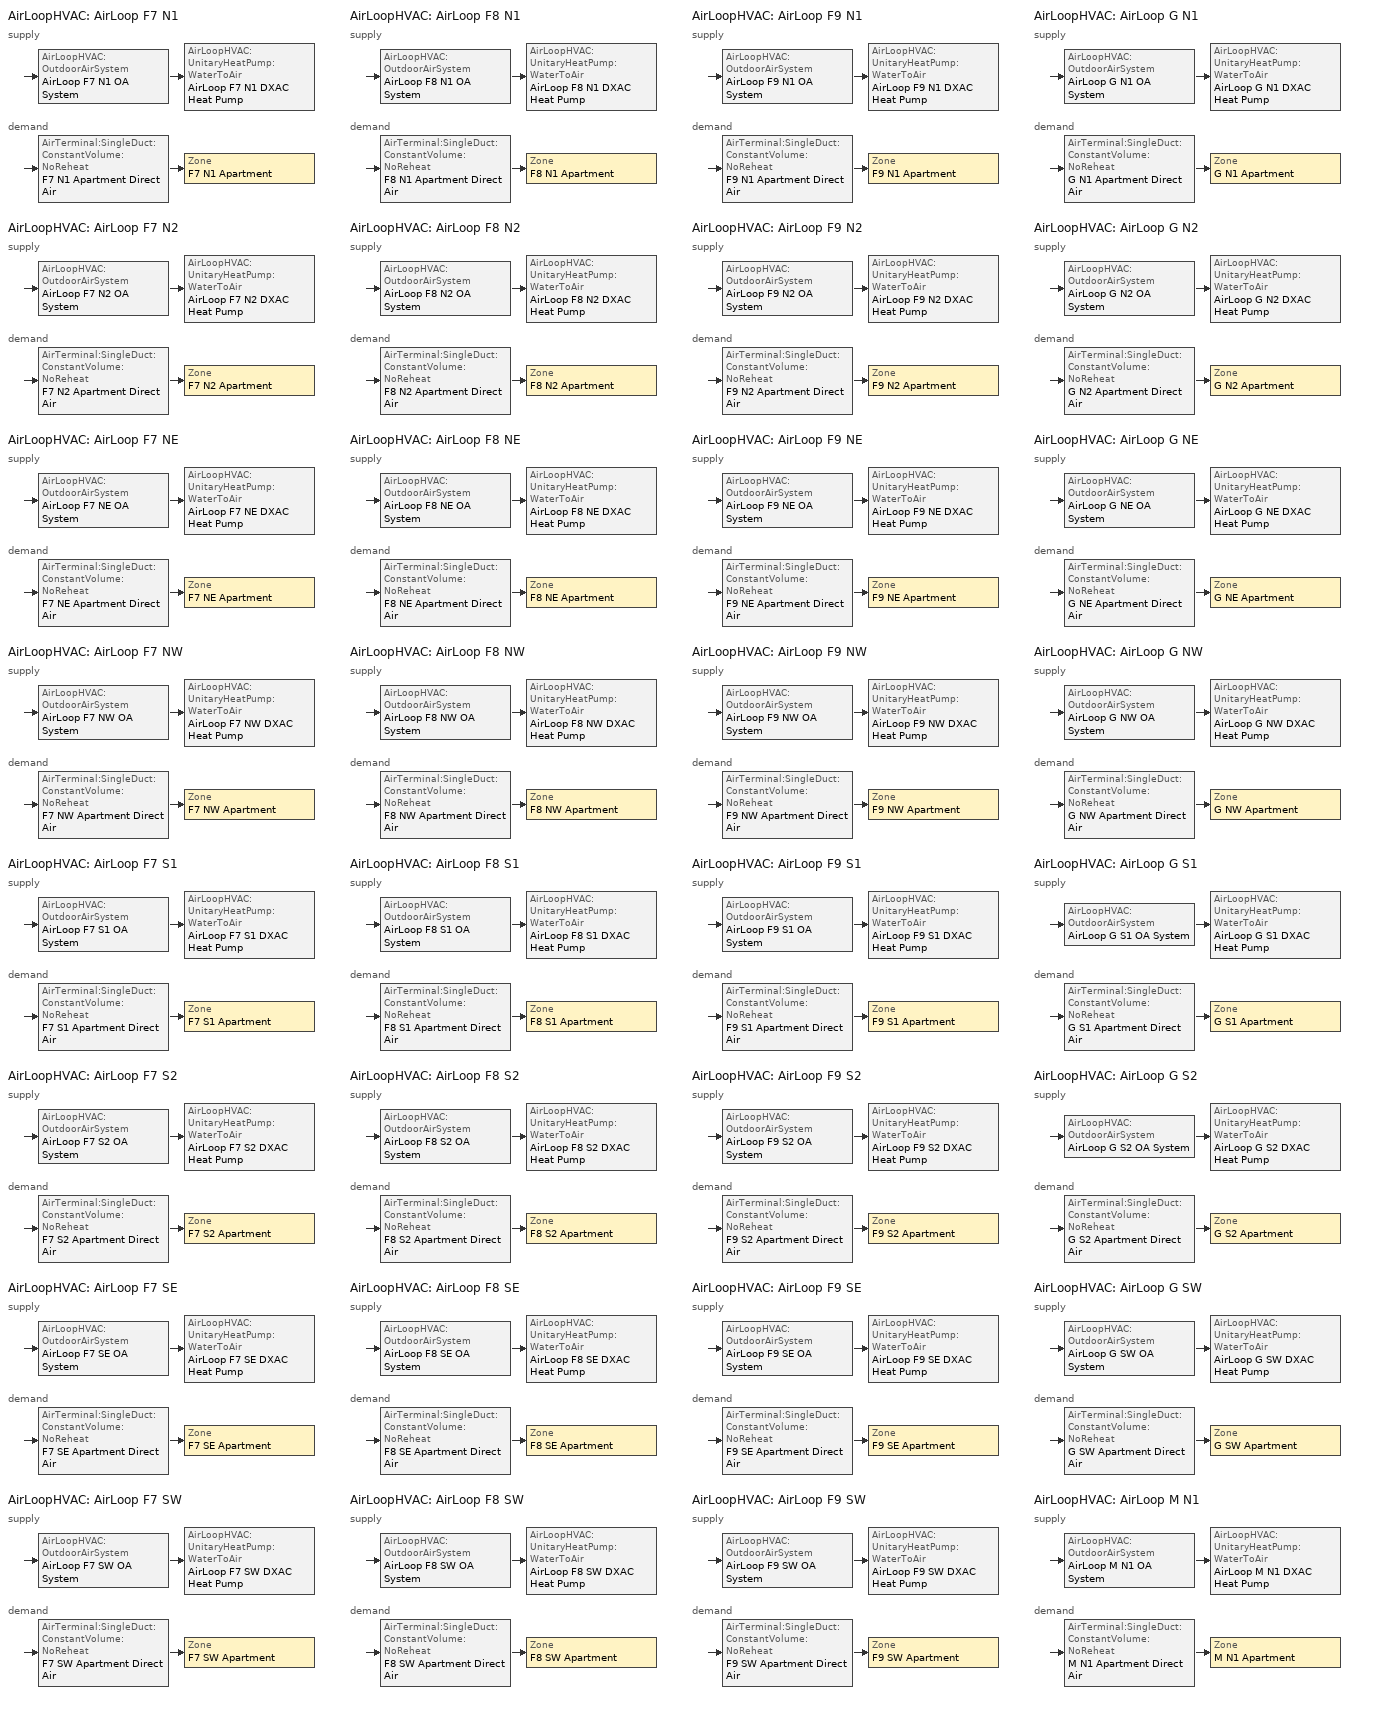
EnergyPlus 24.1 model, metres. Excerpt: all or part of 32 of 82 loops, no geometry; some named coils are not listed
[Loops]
AirLoopHVAC 'AirLoop F7 N1'
 supply: AirLoopHVAC:OutdoorAirSystem 'AirLoop F7 N1 OA System' > AirLoopHVAC:UnitaryHeatPump:WaterToAir 'AirLoop F7 N1 DXAC Heat Pump'
 demand: AirTerminal:SingleDuct:ConstantVolume:NoReheat 'F7 N1 Apartment Direct Air' > Zone 'F7 N1 Apartment'
AirLoopHVAC 'AirLoop F7 N2'
 supply: AirLoopHVAC:OutdoorAirSystem 'AirLoop F7 N2 OA System' > AirLoopHVAC:UnitaryHeatPump:WaterToAir 'AirLoop F7 N2 DXAC Heat Pump'
 demand: AirTerminal:SingleDuct:ConstantVolume:NoReheat 'F7 N2 Apartment Direct Air' > Zone 'F7 N2 Apartment'
AirLoopHVAC 'AirLoop F7 NE'
 supply: AirLoopHVAC:OutdoorAirSystem 'AirLoop F7 NE OA System' > AirLoopHVAC:UnitaryHeatPump:WaterToAir 'AirLoop F7 NE DXAC Heat Pump'
 demand: AirTerminal:SingleDuct:ConstantVolume:NoReheat 'F7 NE Apartment Direct Air' > Zone 'F7 NE Apartment'
AirLoopHVAC 'AirLoop F7 NW'
 supply: AirLoopHVAC:OutdoorAirSystem 'AirLoop F7 NW OA System' > AirLoopHVAC:UnitaryHeatPump:WaterToAir 'AirLoop F7 NW DXAC Heat Pump'
 demand: AirTerminal:SingleDuct:ConstantVolume:NoReheat 'F7 NW Apartment Direct Air' > Zone 'F7 NW Apartment'
AirLoopHVAC 'AirLoop F7 S1'
 supply: AirLoopHVAC:OutdoorAirSystem 'AirLoop F7 S1 OA System' > AirLoopHVAC:UnitaryHeatPump:WaterToAir 'AirLoop F7 S1 DXAC Heat Pump'
 demand: AirTerminal:SingleDuct:ConstantVolume:NoReheat 'F7 S1 Apartment Direct Air' > Zone 'F7 S1 Apartment'
AirLoopHVAC 'AirLoop F7 S2'
 supply: AirLoopHVAC:OutdoorAirSystem 'AirLoop F7 S2 OA System' > AirLoopHVAC:UnitaryHeatPump:WaterToAir 'AirLoop F7 S2 DXAC Heat Pump'
 demand: AirTerminal:SingleDuct:ConstantVolume:NoReheat 'F7 S2 Apartment Direct Air' > Zone 'F7 S2 Apartment'
AirLoopHVAC 'AirLoop F7 SE'
 supply: AirLoopHVAC:OutdoorAirSystem 'AirLoop F7 SE OA System' > AirLoopHVAC:UnitaryHeatPump:WaterToAir 'AirLoop F7 SE DXAC Heat Pump'
 demand: AirTerminal:SingleDuct:ConstantVolume:NoReheat 'F7 SE Apartment Direct Air' > Zone 'F7 SE Apartment'
AirLoopHVAC 'AirLoop F7 SW'
 supply: AirLoopHVAC:OutdoorAirSystem 'AirLoop F7 SW OA System' > AirLoopHVAC:UnitaryHeatPump:WaterToAir 'AirLoop F7 SW DXAC Heat Pump'
 demand: AirTerminal:SingleDuct:ConstantVolume:NoReheat 'F7 SW Apartment Direct Air' > Zone 'F7 SW Apartment'
AirLoopHVAC 'AirLoop F8 N1'
 supply: AirLoopHVAC:OutdoorAirSystem 'AirLoop F8 N1 OA System' > AirLoopHVAC:UnitaryHeatPump:WaterToAir 'AirLoop F8 N1 DXAC Heat Pump'
 demand: AirTerminal:SingleDuct:ConstantVolume:NoReheat 'F8 N1 Apartment Direct Air' > Zone 'F8 N1 Apartment'
AirLoopHVAC 'AirLoop F8 N2'
 supply: AirLoopHVAC:OutdoorAirSystem 'AirLoop F8 N2 OA System' > AirLoopHVAC:UnitaryHeatPump:WaterToAir 'AirLoop F8 N2 DXAC Heat Pump'
 demand: AirTerminal:SingleDuct:ConstantVolume:NoReheat 'F8 N2 Apartment Direct Air' > Zone 'F8 N2 Apartment'
AirLoopHVAC 'AirLoop F8 NE'
 supply: AirLoopHVAC:OutdoorAirSystem 'AirLoop F8 NE OA System' > AirLoopHVAC:UnitaryHeatPump:WaterToAir 'AirLoop F8 NE DXAC Heat Pump'
 demand: AirTerminal:SingleDuct:ConstantVolume:NoReheat 'F8 NE Apartment Direct Air' > Zone 'F8 NE Apartment'
AirLoopHVAC 'AirLoop F8 NW'
 supply: AirLoopHVAC:OutdoorAirSystem 'AirLoop F8 NW OA System' > AirLoopHVAC:UnitaryHeatPump:WaterToAir 'AirLoop F8 NW DXAC Heat Pump'
 demand: AirTerminal:SingleDuct:ConstantVolume:NoReheat 'F8 NW Apartment Direct Air' > Zone 'F8 NW Apartment'
AirLoopHVAC 'AirLoop F8 S1'
 supply: AirLoopHVAC:OutdoorAirSystem 'AirLoop F8 S1 OA System' > AirLoopHVAC:UnitaryHeatPump:WaterToAir 'AirLoop F8 S1 DXAC Heat Pump'
 demand: AirTerminal:SingleDuct:ConstantVolume:NoReheat 'F8 S1 Apartment Direct Air' > Zone 'F8 S1 Apartment'
AirLoopHVAC 'AirLoop F8 S2'
 supply: AirLoopHVAC:OutdoorAirSystem 'AirLoop F8 S2 OA System' > AirLoopHVAC:UnitaryHeatPump:WaterToAir 'AirLoop F8 S2 DXAC Heat Pump'
 demand: AirTerminal:SingleDuct:ConstantVolume:NoReheat 'F8 S2 Apartment Direct Air' > Zone 'F8 S2 Apartment'
AirLoopHVAC 'AirLoop F8 SE'
 supply: AirLoopHVAC:OutdoorAirSystem 'AirLoop F8 SE OA System' > AirLoopHVAC:UnitaryHeatPump:WaterToAir 'AirLoop F8 SE DXAC Heat Pump'
 demand: AirTerminal:SingleDuct:ConstantVolume:NoReheat 'F8 SE Apartment Direct Air' > Zone 'F8 SE Apartment'
AirLoopHVAC 'AirLoop F8 SW'
 supply: AirLoopHVAC:OutdoorAirSystem 'AirLoop F8 SW OA System' > AirLoopHVAC:UnitaryHeatPump:WaterToAir 'AirLoop F8 SW DXAC Heat Pump'
 demand: AirTerminal:SingleDuct:ConstantVolume:NoReheat 'F8 SW Apartment Direct Air' > Zone 'F8 SW Apartment'
AirLoopHVAC 'AirLoop F9 N1'
 supply: AirLoopHVAC:OutdoorAirSystem 'AirLoop F9 N1 OA System' > AirLoopHVAC:UnitaryHeatPump:WaterToAir 'AirLoop F9 N1 DXAC Heat Pump'
 demand: AirTerminal:SingleDuct:ConstantVolume:NoReheat 'F9 N1 Apartment Direct Air' > Zone 'F9 N1 Apartment'
AirLoopHVAC 'AirLoop F9 N2'
 supply: AirLoopHVAC:OutdoorAirSystem 'AirLoop F9 N2 OA System' > AirLoopHVAC:UnitaryHeatPump:WaterToAir 'AirLoop F9 N2 DXAC Heat Pump'
 demand: AirTerminal:SingleDuct:ConstantVolume:NoReheat 'F9 N2 Apartment Direct Air' > Zone 'F9 N2 Apartment'
AirLoopHVAC 'AirLoop F9 NE'
 supply: AirLoopHVAC:OutdoorAirSystem 'AirLoop F9 NE OA System' > AirLoopHVAC:UnitaryHeatPump:WaterToAir 'AirLoop F9 NE DXAC Heat Pump'
 demand: AirTerminal:SingleDuct:ConstantVolume:NoReheat 'F9 NE Apartment Direct Air' > Zone 'F9 NE Apartment'
AirLoopHVAC 'AirLoop F9 NW'
 supply: AirLoopHVAC:OutdoorAirSystem 'AirLoop F9 NW OA System' > AirLoopHVAC:UnitaryHeatPump:WaterToAir 'AirLoop F9 NW DXAC Heat Pump'
 demand: AirTerminal:SingleDuct:ConstantVolume:NoReheat 'F9 NW Apartment Direct Air' > Zone 'F9 NW Apartment'
AirLoopHVAC 'AirLoop F9 S1'
 supply: AirLoopHVAC:OutdoorAirSystem 'AirLoop F9 S1 OA System' > AirLoopHVAC:UnitaryHeatPump:WaterToAir 'AirLoop F9 S1 DXAC Heat Pump'
 demand: AirTerminal:SingleDuct:ConstantVolume:NoReheat 'F9 S1 Apartment Direct Air' > Zone 'F9 S1 Apartment'
AirLoopHVAC 'AirLoop F9 S2'
 supply: AirLoopHVAC:OutdoorAirSystem 'AirLoop F9 S2 OA System' > AirLoopHVAC:UnitaryHeatPump:WaterToAir 'AirLoop F9 S2 DXAC Heat Pump'
 demand: AirTerminal:SingleDuct:ConstantVolume:NoReheat 'F9 S2 Apartment Direct Air' > Zone 'F9 S2 Apartment'
AirLoopHVAC 'AirLoop F9 SE'
 supply: AirLoopHVAC:OutdoorAirSystem 'AirLoop F9 SE OA System' > AirLoopHVAC:UnitaryHeatPump:WaterToAir 'AirLoop F9 SE DXAC Heat Pump'
 demand: AirTerminal:SingleDuct:ConstantVolume:NoReheat 'F9 SE Apartment Direct Air' > Zone 'F9 SE Apartment'
AirLoopHVAC 'AirLoop F9 SW'
 supply: AirLoopHVAC:OutdoorAirSystem 'AirLoop F9 SW OA System' > AirLoopHVAC:UnitaryHeatPump:WaterToAir 'AirLoop F9 SW DXAC Heat Pump'
 demand: AirTerminal:SingleDuct:ConstantVolume:NoReheat 'F9 SW Apartment Direct Air' > Zone 'F9 SW Apartment'
AirLoopHVAC 'AirLoop G N1'
 supply: AirLoopHVAC:OutdoorAirSystem 'AirLoop G N1 OA System' > AirLoopHVAC:UnitaryHeatPump:WaterToAir 'AirLoop G N1 DXAC Heat Pump'
 demand: AirTerminal:SingleDuct:ConstantVolume:NoReheat 'G N1 Apartment Direct Air' > Zone 'G N1 Apartment'
AirLoopHVAC 'AirLoop G N2'
 supply: AirLoopHVAC:OutdoorAirSystem 'AirLoop G N2 OA System' > AirLoopHVAC:UnitaryHeatPump:WaterToAir 'AirLoop G N2 DXAC Heat Pump'
 demand: AirTerminal:SingleDuct:ConstantVolume:NoReheat 'G N2 Apartment Direct Air' > Zone 'G N2 Apartment'
AirLoopHVAC 'AirLoop G NE'
 supply: AirLoopHVAC:OutdoorAirSystem 'AirLoop G NE OA System' > AirLoopHVAC:UnitaryHeatPump:WaterToAir 'AirLoop G NE DXAC Heat Pump'
 demand: AirTerminal:SingleDuct:ConstantVolume:NoReheat 'G NE Apartment Direct Air' > Zone 'G NE Apartment'
AirLoopHVAC 'AirLoop G NW'
 supply: AirLoopHVAC:OutdoorAirSystem 'AirLoop G NW OA System' > AirLoopHVAC:UnitaryHeatPump:WaterToAir 'AirLoop G NW DXAC Heat Pump'
 demand: AirTerminal:SingleDuct:ConstantVolume:NoReheat 'G NW Apartment Direct Air' > Zone 'G NW Apartment'
AirLoopHVAC 'AirLoop G S1'
 supply: AirLoopHVAC:OutdoorAirSystem 'AirLoop G S1 OA System' > AirLoopHVAC:UnitaryHeatPump:WaterToAir 'AirLoop G S1 DXAC Heat Pump'
 demand: AirTerminal:SingleDuct:ConstantVolume:NoReheat 'G S1 Apartment Direct Air' > Zone 'G S1 Apartment'
AirLoopHVAC 'AirLoop G S2'
 supply: AirLoopHVAC:OutdoorAirSystem 'AirLoop G S2 OA System' > AirLoopHVAC:UnitaryHeatPump:WaterToAir 'AirLoop G S2 DXAC Heat Pump'
 demand: AirTerminal:SingleDuct:ConstantVolume:NoReheat 'G S2 Apartment Direct Air' > Zone 'G S2 Apartment'
AirLoopHVAC 'AirLoop G SW'
 supply: AirLoopHVAC:OutdoorAirSystem 'AirLoop G SW OA System' > AirLoopHVAC:UnitaryHeatPump:WaterToAir 'AirLoop G SW DXAC Heat Pump'
 demand: AirTerminal:SingleDuct:ConstantVolume:NoReheat 'G SW Apartment Direct Air' > Zone 'G SW Apartment'
AirLoopHVAC 'AirLoop M N1'
 supply: AirLoopHVAC:OutdoorAirSystem 'AirLoop M N1 OA System' > AirLoopHVAC:UnitaryHeatPump:WaterToAir 'AirLoop M N1 DXAC Heat Pump'
 demand: AirTerminal:SingleDuct:ConstantVolume:NoReheat 'M N1 Apartment Direct Air' > Zone 'M N1 Apartment'
[AirLoopHVAC] Design supply air flow rate=Autosize
AirLoop F7 N1; AirLoop F7 N2; AirLoop F7 NE; AirLoop F7 NW; AirLoop F7 S1; AirLoop F7 S2; AirLoop F7 SE; AirLoop F7 SW; AirLoop F8 N1; AirLoop F8 N2; AirLoop F8 NE; AirLoop F8 NW; AirLoop F8 S1; AirLoop F8 S2; AirLoop F8 SE; AirLoop F8 SW; AirLoop F9 N1; AirLoop F9 N2; AirLoop F9 NE; AirLoop F9 NW; AirLoop F9 S1; AirLoop F9 S2; AirLoop F9 SE; AirLoop F9 SW; AirLoop G N1; AirLoop G N2; AirLoop G NE; AirLoop G NW; AirLoop G S1; AirLoop G S2; AirLoop G SW; AirLoop M N1
[AirLoopHVAC:UnitaryHeatPump:WaterToAir] Availability schedule=All On; Fan placement=BlowThrough; Heating convergence=0.001; Maximum supply air temperature from supplemental heater=50; Supply air fan operating mode schedule=All Off; Supply air flow rate=Autosize
Name | Controlling zone or thermostat location | Cooling coil | Cooling convergence | Heating coil | Supplemental heating coil | Supply air fan
AirLoop F7 N1 DXAC Heat Pump | F7 N1 Apartment | Heat Pump Cooling Mode AirLoop F7 N1 | 0.001 | Heat Pump Heating Mode AirLoop F7 N1 | Heat Pump DX Supp Heating Coil AirLoop F7 N1 | AirLoop F7 N1 Supply Fan
AirLoop F7 N2 DXAC Heat Pump | F7 N2 Apartment | Heat Pump Cooling Mode AirLoop F7 N2 | 0.001 | Heat Pump Heating Mode AirLoop F7 N2 | Heat Pump DX Supp Heating Coil AirLoop F7 N2 | AirLoop F7 N2 Supply Fan
AirLoop F7 NE DXAC Heat Pump | F7 NE Apartment | Heat Pump Cooling Mode AirLoop F7 NE | 0.001 | Heat Pump Heating Mode AirLoop F7 NE | Heat Pump DX Supp Heating Coil AirLoop F7 NE | AirLoop F7 NE Supply Fan
AirLoop F7 NW DXAC Heat Pump | F7 NW Apartment | Heat Pump Cooling Mode AirLoop F7 NW | 0.001 | Heat Pump Heating Mode AirLoop F7 NW | Heat Pump DX Supp Heating Coil AirLoop F7 NW | AirLoop F7 NW Supply Fan
AirLoop F7 S1 DXAC Heat Pump | F7 S1 Apartment | Heat Pump Cooling Mode AirLoop F7 S1 | 0.001 | Heat Pump Heating Mode AirLoop F7 S1 | Heat Pump DX Supp Heating Coil AirLoop F7 S1 | AirLoop F7 S1 Supply Fan
AirLoop F7 S2 DXAC Heat Pump | F7 S2 Apartment | Heat Pump Cooling Mode AirLoop F7 S2 | 0.001 | Heat Pump Heating Mode AirLoop F7 S2 | Heat Pump DX Supp Heating Coil AirLoop F7 S2 | AirLoop F7 S2 Supply Fan
AirLoop F7 SE DXAC Heat Pump | F7 SE Apartment | Heat Pump Cooling Mode AirLoop F7 SE | 0.001 | Heat Pump Heating Mode AirLoop F7 SE | Heat Pump DX Supp Heating Coil AirLoop F7 SE | AirLoop F7 SE Supply Fan
AirLoop F7 SW DXAC Heat Pump | F7 SW Apartment | Heat Pump Cooling Mode AirLoop F7 SW | 0.001 | Heat Pump Heating Mode AirLoop F7 SW | Heat Pump DX Supp Heating Coil AirLoop F7 SW | AirLoop F7 SW Supply Fan
AirLoop F8 N1 DXAC Heat Pump | F8 N1 Apartment | Heat Pump Cooling Mode AirLoop F8 N1 | 0.001 | Heat Pump Heating Mode AirLoop F8 N1 | Heat Pump DX Supp Heating Coil AirLoop F8 N1 | AirLoop F8 N1 Supply Fan
AirLoop F8 N2 DXAC Heat Pump | F8 N2 Apartment | Heat Pump Cooling Mode AirLoop F8 N2 | 0.001 | Heat Pump Heating Mode AirLoop F8 N2 | Heat Pump DX Supp Heating Coil AirLoop F8 N2 | AirLoop F8 N2 Supply Fan
AirLoop F8 NE DXAC Heat Pump | F8 NE Apartment | Heat Pump Cooling Mode AirLoop F8 NE | 0.001 | Heat Pump Heating Mode AirLoop F8 NE | Heat Pump DX Supp Heating Coil AirLoop F8 NE | AirLoop F8 NE Supply Fan
AirLoop F8 NW DXAC Heat Pump | F8 NW Apartment | Heat Pump Cooling Mode AirLoop F8 NW | 0.001 | Heat Pump Heating Mode AirLoop F8 NW | Heat Pump DX Supp Heating Coil AirLoop F8 NW | AirLoop F8 NW Supply Fan
AirLoop F8 S1 DXAC Heat Pump | F8 S1 Apartment | Heat Pump Cooling Mode AirLoop F8 S1 | 0.001 | Heat Pump Heating Mode AirLoop F8 S1 | Heat Pump DX Supp Heating Coil AirLoop F8 S1 | AirLoop F8 S1 Supply Fan
AirLoop F8 S2 DXAC Heat Pump | F8 S2 Apartment | Heat Pump Cooling Mode AirLoop F8 S2 | 0.001 | Heat Pump Heating Mode AirLoop F8 S2 | Heat Pump DX Supp Heating Coil AirLoop F8 S2 | AirLoop F8 S2 Supply Fan
AirLoop F8 SE DXAC Heat Pump | F8 SE Apartment | Heat Pump Cooling Mode AirLoop F8 SE | 0.001 | Heat Pump Heating Mode AirLoop F8 SE | Heat Pump DX Supp Heating Coil AirLoop F8 SE | AirLoop F8 SE Supply Fan
AirLoop F8 SW DXAC Heat Pump | F8 SW Apartment | Heat Pump Cooling Mode AirLoop F8 SW | 0.001 | Heat Pump Heating Mode AirLoop F8 SW | Heat Pump DX Supp Heating Coil AirLoop F8 SW | AirLoop F8 SW Supply Fan
AirLoop F9 N1 DXAC Heat Pump | F9 N1 Apartment | Heat Pump Cooling Mode AirLoop F9 N1 | 0.001 | Heat Pump Heating Mode AirLoop F9 N1 | Heat Pump DX Supp Heating Coil AirLoop F9 N1 | AirLoop F9 N1 Supply Fan
AirLoop F9 N2 DXAC Heat Pump | F9 N2 Apartment | Heat Pump Cooling Mode AirLoop F9 N2 | 0.001 | Heat Pump Heating Mode AirLoop F9 N2 | Heat Pump DX Supp Heating Coil AirLoop F9 N2 | AirLoop F9 N2 Supply Fan
AirLoop F9 NE DXAC Heat Pump | F9 NE Apartment | Heat Pump Cooling Mode AirLoop F9 NE | 0.001 | Heat Pump Heating Mode AirLoop F9 NE | Heat Pump DX Supp Heating Coil AirLoop F9 NE | AirLoop F9 NE Supply Fan
AirLoop F9 NW DXAC Heat Pump | F9 NW Apartment | Heat Pump Cooling Mode AirLoop F9 NW | 0.001 | Heat Pump Heating Mode AirLoop F9 NW | Heat Pump DX Supp Heating Coil AirLoop F9 NW | AirLoop F9 NW Supply Fan
AirLoop F9 S1 DXAC Heat Pump | F9 S1 Apartment | Heat Pump Cooling Mode AirLoop F9 S1 | 0.001 | Heat Pump Heating Mode AirLoop F9 S1 | Heat Pump DX Supp Heating Coil AirLoop F9 S1 | AirLoop F9 S1 Supply Fan
AirLoop F9 S2 DXAC Heat Pump | F9 S2 Apartment | Heat Pump Cooling Mode AirLoop F9 S2 | 0.001 | Heat Pump Heating Mode AirLoop F9 S2 | Heat Pump DX Supp Heating Coil AirLoop F9 S2 | AirLoop F9 S2 Supply Fan
AirLoop F9 SE DXAC Heat Pump | F9 SE Apartment | Heat Pump Cooling Mode AirLoop F9 SE | 0.001 | Heat Pump Heating Mode AirLoop F9 SE | Heat Pump DX Supp Heating Coil AirLoop F9 SE | AirLoop F9 SE Supply Fan
AirLoop F9 SW DXAC Heat Pump | F9 SW Apartment | Heat Pump Cooling Mode AirLoop F9 SW | 0.001 | Heat Pump Heating Mode AirLoop F9 SW | Heat Pump DX Supp Heating Coil AirLoop F9 SW | AirLoop F9 SW Supply Fan
AirLoop G N1 DXAC Heat Pump | G N1 Apartment | Heat Pump Cooling Mode AirLoop G N1 | 0.0001 | Heat Pump Heating Mode AirLoop G N1 | Heat Pump DX Supp Heating Coil AirLoop G N1 | AirLoop G N1 Supply Fan
AirLoop G N2 DXAC Heat Pump | G N2 Apartment | Heat Pump Cooling Mode AirLoop G N2 | 0.0001 | Heat Pump Heating Mode AirLoop G N2 | Heat Pump DX Supp Heating Coil AirLoop G N2 | AirLoop G N2 Supply Fan
AirLoop G NE DXAC Heat Pump | G NE Apartment | Heat Pump Cooling Mode AirLoop G NE | 0.001 | Heat Pump Heating Mode AirLoop G NE | Heat Pump DX Supp Heating Coil AirLoop G NE | AirLoop G NE Supply Fan
AirLoop G NW DXAC Heat Pump | G NW Apartment | Heat Pump Cooling Mode AirLoop G NW | 0.001 | Heat Pump Heating Mode AirLoop G NW | Heat Pump DX Supp Heating Coil AirLoop G NW | AirLoop G NW Supply Fan
AirLoop G S1 DXAC Heat Pump | G S1 Apartment | Heat Pump Cooling Mode AirLoop G S1 | 0.001 | Heat Pump Heating Mode AirLoop G S1 | Heat Pump DX Supp Heating Coil AirLoop G S1 | AirLoop G S1 Supply Fan
AirLoop G S2 DXAC Heat Pump | G S2 Apartment | Heat Pump Cooling Mode AirLoop G S2 | 0.001 | Heat Pump Heating Mode AirLoop G S2 | Heat Pump DX Supp Heating Coil AirLoop G S2 | AirLoop G S2 Supply Fan
AirLoop G SW DXAC Heat Pump | G SW Apartment | Heat Pump Cooling Mode AirLoop G SW | 0.001 | Heat Pump Heating Mode AirLoop G SW | Heat Pump DX Supp Heating Coil AirLoop G SW | AirLoop G SW Supply Fan
AirLoop M N1 DXAC Heat Pump | M N1 Apartment | Heat Pump Cooling Mode AirLoop M N1 | 0.001 | Heat Pump Heating Mode AirLoop M N1 | Heat Pump DX Supp Heating Coil AirLoop M N1 | AirLoop M N1 Supply Fan
[AirTerminal:SingleDuct:ConstantVolume:NoReheat] Availability schedule=All On; Maximum air flow rate=Autosize
F7 N1 Apartment Direct Air; F7 N2 Apartment Direct Air; F7 NE Apartment Direct Air; F7 NW Apartment Direct Air; F7 S1 Apartment Direct Air; F7 S2 Apartment Direct Air; F7 SE Apartment Direct Air; F7 SW Apartment Direct Air; F8 N1 Apartment Direct Air; F8 N2 Apartment Direct Air; F8 NE Apartment Direct Air; F8 NW Apartment Direct Air; F8 S1 Apartment Direct Air; F8 S2 Apartment Direct Air; F8 SE Apartment Direct Air; F8 SW Apartment Direct Air; F9 N1 Apartment Direct Air; F9 N2 Apartment Direct Air; F9 NE Apartment Direct Air; F9 NW Apartment Direct Air; F9 S1 Apartment Direct Air; F9 S2 Apartment Direct Air; F9 SE Apartment Direct Air; F9 SW Apartment Direct Air; G N1 Apartment Direct Air; G N2 Apartment Direct Air; G NE Apartment Direct Air; G NW Apartment Direct Air; G S1 Apartment Direct Air; G S2 Apartment Direct Air; G SW Apartment Direct Air; M N1 Apartment Direct Air
[Coil:Heating:Electric] Availability schedule=All On; Efficiency=1; Nominal capacity=Autosize
Heat Pump DX Supp Heating Coil AirLoop F7 N1; Heat Pump DX Supp Heating Coil AirLoop F7 N2; Heat Pump DX Supp Heating Coil AirLoop F7 NE; Heat Pump DX Supp Heating Coil AirLoop F7 NW; Heat Pump DX Supp Heating Coil AirLoop F7 S1; Heat Pump DX Supp Heating Coil AirLoop F7 S2; Heat Pump DX Supp Heating Coil AirLoop F7 SE; Heat Pump DX Supp Heating Coil AirLoop F7 SW; Heat Pump DX Supp Heating Coil AirLoop F8 N1; Heat Pump DX Supp Heating Coil AirLoop F8 N2; Heat Pump DX Supp Heating Coil AirLoop F8 NE; Heat Pump DX Supp Heating Coil AirLoop F8 NW; Heat Pump DX Supp Heating Coil AirLoop F8 S1; Heat Pump DX Supp Heating Coil AirLoop F8 S2; Heat Pump DX Supp Heating Coil AirLoop F8 SE; Heat Pump DX Supp Heating Coil AirLoop F8 SW; Heat Pump DX Supp Heating Coil AirLoop F9 N1; Heat Pump DX Supp Heating Coil AirLoop F9 N2; Heat Pump DX Supp Heating Coil AirLoop F9 NE; Heat Pump DX Supp Heating Coil AirLoop F9 NW; Heat Pump DX Supp Heating Coil AirLoop F9 S1; Heat Pump DX Supp Heating Coil AirLoop F9 S2; Heat Pump DX Supp Heating Coil AirLoop F9 SE; Heat Pump DX Supp Heating Coil AirLoop F9 SW; Heat Pump DX Supp Heating Coil AirLoop G N1; Heat Pump DX Supp Heating Coil AirLoop G N2; Heat Pump DX Supp Heating Coil AirLoop G NE; Heat Pump DX Supp Heating Coil AirLoop G NW; Heat Pump DX Supp Heating Coil AirLoop G S1; Heat Pump DX Supp Heating Coil AirLoop G S2; Heat Pump DX Supp Heating Coil AirLoop G SW; Heat Pump DX Supp Heating Coil AirLoop M N1
[Controller:OutdoorAir] Control high indoor humidity based on outdoor humidity ratio=Yes; Economizer control action type=ModulateFlow; Economizer control type=NoEconomizer; Heat recovery bypass control type=BypassWhenWithinEconomizerLimits; High humidity control=No; High humidity outdoor air flow ratio=1; Lockout type=LockoutWithHeating; Maximum outdoor air flow rate=Autosize; Minimum limit type=FixedMinimum; Minimum outdoor air flow rate=Autosize; Minimum outdoor air schedule=All Off
AirLoop F7 N1 OA Controller; AirLoop F7 N2 OA Controller; AirLoop F7 NE OA Controller; AirLoop F7 NW OA Controller; AirLoop F7 S1 OA Controller; AirLoop F7 S2 OA Controller; AirLoop F7 SE OA Controller; AirLoop F7 SW OA Controller; AirLoop F8 N1 OA Controller; AirLoop F8 N2 OA Controller; AirLoop F8 NE OA Controller; AirLoop F8 NW OA Controller; AirLoop F8 S1 OA Controller; AirLoop F8 S2 OA Controller; AirLoop F8 SE OA Controller; AirLoop F8 SW OA Controller; AirLoop F9 N1 OA Controller; AirLoop F9 N2 OA Controller; AirLoop F9 NE OA Controller; AirLoop F9 NW OA Controller; AirLoop F9 S1 OA Controller; AirLoop F9 S2 OA Controller; AirLoop F9 SE OA Controller; AirLoop F9 SW OA Controller; AirLoop G N1 OA Controller; AirLoop G N2 OA Controller; AirLoop G NE OA Controller; AirLoop G NW OA Controller; AirLoop G S1 OA Controller; AirLoop G S2 OA Controller; AirLoop G SW OA Controller; AirLoop M N1 OA Controller
[DesignSpecification:OutdoorAir] Outdoor air flow per zone floor area=0.000294083; Outdoor air method=Flow/Area
SZ DSOA F7 N1 Apartment; SZ DSOA F7 N2 Apartment; SZ DSOA F7 NE Apartment; SZ DSOA F7 NW Apartment; SZ DSOA F7 S1 Apartment; SZ DSOA F7 S2 Apartment; SZ DSOA F7 SE Apartment; SZ DSOA F7 SW Apartment; SZ DSOA F8 N1 Apartment; SZ DSOA F8 N2 Apartment; SZ DSOA F8 NE Apartment; SZ DSOA F8 NW Apartment; SZ DSOA F8 S1 Apartment; SZ DSOA F8 S2 Apartment; SZ DSOA F8 SE Apartment; SZ DSOA F8 SW Apartment; SZ DSOA F9 N1 Apartment; SZ DSOA F9 N2 Apartment; SZ DSOA F9 NE Apartment; SZ DSOA F9 NW Apartment; SZ DSOA F9 S1 Apartment; SZ DSOA F9 S2 Apartment; SZ DSOA F9 SE Apartment; SZ DSOA F9 SW Apartment; SZ DSOA G N1 Apartment; SZ DSOA G N2 Apartment; SZ DSOA G NE Apartment; SZ DSOA G NW Apartment; SZ DSOA G S1 Apartment; SZ DSOA G S2 Apartment; SZ DSOA G SW Apartment; SZ DSOA M N1 Apartment
[EnergyManagementSystem:Sensor]
M_N1_Apartment_Sliding_Door_Ventilation_Sensor: Output variable or output meter index key=M N1 APARTMENT; Output variable or output meter=Zone Ventilation Standard Density Volume Flow Rate
[Fan:OnOff] Availability schedule=All On; Maximum flow rate=Autosize; Motor in airstream fraction=1
Name | Fan total efficiency | Motor efficiency | Pressure rise | End use subcategory
AirLoop F7 N1 Supply Fan; AirLoop F7 N2 Supply Fan; AirLoop F7 NE Supply Fan; AirLoop F7 NW Supply Fan; AirLoop F7 S1 Supply Fan; AirLoop F7 S2 Supply Fan; AirLoop F7 SE Supply Fan; AirLoop F7 SW Supply Fan; AirLoop F8 N1 Supply Fan; AirLoop F8 N2 Supply Fan; AirLoop F8 NE Supply Fan; AirLoop F8 NW Supply Fan; AirLoop F8 S1 Supply Fan; AirLoop F8 S2 Supply Fan; AirLoop F8 SE Supply Fan; AirLoop F8 SW Supply Fan; AirLoop F9 N1 Supply Fan; AirLoop F9 N2 Supply Fan; AirLoop F9 NE Supply Fan; AirLoop F9 NW Supply Fan; AirLoop F9 S1 Supply Fan; AirLoop F9 S2 Supply Fan; AirLoop F9 SE Supply Fan; AirLoop F9 SW Supply Fan; AirLoop G N1 Supply Fan; AirLoop G N2 Supply Fan; AirLoop G NE Supply Fan; AirLoop G NW Supply Fan; AirLoop G S1 Supply Fan; AirLoop G S2 Supply Fan; AirLoop G SW Supply Fan; AirLoop M N1 Supply Fan | 0.55575 | 0.855 | 622.5
F7 N1 Apartment ERV Exh Fan; F7 N1 Apartment ERV Sup Fan; F7 N2 Apartment ERV Exh Fan; F7 N2 Apartment ERV Sup Fan; F7 NE Apartment ERV Exh Fan; F7 NE Apartment ERV Sup Fan; F7 S1 Apartment ERV Exh Fan; F7 S1 Apartment ERV Sup Fan; F7 S2 Apartment ERV Exh Fan; F7 S2 Apartment ERV Sup Fan; F7 SE Apartment ERV Exh Fan; F7 SE Apartment ERV Sup Fan; F8 N1 Apartment ERV Exh Fan; F8 N1 Apartment ERV Sup Fan; F8 N2 Apartment ERV Exh Fan; F8 N2 Apartment ERV Sup Fan; F8 NE Apartment ERV Exh Fan; F8 NE Apartment ERV Sup Fan; F8 S1 Apartment ERV Exh Fan; F8 S1 Apartment ERV Sup Fan; F8 S2 Apartment ERV Exh Fan; F8 S2 Apartment ERV Sup Fan; F8 SE Apartment ERV Exh Fan; F8 SE Apartment ERV Sup Fan; F9 N1 Apartment ERV Exh Fan; F9 N1 Apartment ERV Sup Fan; F9 N2 Apartment ERV Exh Fan; F9 N2 Apartment ERV Sup Fan; F9 NE Apartment ERV Exh Fan; F9 NE Apartment ERV Sup Fan; F9 S1 Apartment ERV Exh Fan; F9 S1 Apartment ERV Sup Fan; F9 S2 Apartment ERV Exh Fan; F9 S2 Apartment ERV Sup Fan; F9 SE Apartment ERV Exh Fan; F9 SE Apartment ERV Sup Fan; G N1 Apartment ERV Exh Fan; G N1 Apartment ERV Sup Fan; G N2 Apartment ERV Exh Fan; G N2 Apartment ERV Sup Fan; G NE Apartment ERV Exh Fan; G NE Apartment ERV Sup Fan; G NW Apartment ERV Exh Fan; G NW Apartment ERV Sup Fan; G S1 Apartment ERV Exh Fan; G S1 Apartment ERV Sup Fan; G S2 Apartment ERV Exh Fan; G S2 Apartment ERV Sup Fan; G SW Apartment ERV Exh Fan; G SW Apartment ERV Sup Fan; M N1 Apartment ERV Exh Fan; M N1 Apartment ERV Sup Fan | 0.303158 | 0.48 | 270.648 | General
F7 NW Apartment ERV Exh Fan; F7 NW Apartment ERV Sup Fan; F7 SW Apartment ERV Exh Fan; F7 SW Apartment ERV Sup Fan; F8 NW Apartment ERV Exh Fan; F8 NW Apartment ERV Sup Fan; F8 SW Apartment ERV Exh Fan; F8 SW Apartment ERV Sup Fan; F9 NW Apartment ERV Exh Fan; F9 NW Apartment ERV Sup Fan; F9 SW Apartment ERV Exh Fan; F9 SW Apartment ERV Sup Fan | 0.303158 | 0.48 | 233.6875 | General
[HeatExchanger:AirToAir:SensibleAndLatent] Availability schedule=AllOn_Except_DD; Frost control type=ExhaustOnly; Heat exchanger type=Rotary; Initial defrost time fraction=0.167; Latent effectiveness at 100 cooling air flow=0; Latent effectiveness at 100 heating air flow=0; Nominal electric power=0; Nominal supply air flow rate=Autosize; Rate of defrost time fraction increase=1.44; Sensible effectiveness of cooling air flow curve=SenEffectCoolingTable; Sensible effectiveness of heating air flow curve=SenEffectHeatingTable; Supply air outlet temperature control=No; Threshold temperature=-23.3
Name | Sensible effectiveness at 100 cooling air flow | Sensible effectiveness at 100 heating air flow
F7 N1 Apartment OA Heat Exchanger; F7 N2 Apartment OA Heat Exchanger; F7 NE Apartment OA Heat Exchanger; F7 S1 Apartment OA Heat Exchanger; F7 S2 Apartment OA Heat Exchanger; F7 SE Apartment OA Heat Exchanger; F8 N1 Apartment OA Heat Exchanger; F8 N2 Apartment OA Heat Exchanger; F8 NE Apartment OA Heat Exchanger; F8 S1 Apartment OA Heat Exchanger; F8 S2 Apartment OA Heat Exchanger; F8 SE Apartment OA Heat Exchanger; F9 N1 Apartment OA Heat Exchanger; F9 N2 Apartment OA Heat Exchanger; F9 NE Apartment OA Heat Exchanger; F9 S1 Apartment OA Heat Exchanger; F9 S2 Apartment OA Heat Exchanger; F9 SE Apartment OA Heat Exchanger; G N1 Apartment OA Heat Exchanger; G N2 Apartment OA Heat Exchanger; G NE Apartment OA Heat Exchanger; G NW Apartment OA Heat Exchanger; G S1 Apartment OA Heat Exchanger; G S2 Apartment OA Heat Exchanger; G SW Apartment OA Heat Exchanger; M N1 Apartment OA Heat Exchanger | 0.596 | 0.6
F7 NW Apartment OA Heat Exchanger; F7 SW Apartment OA Heat Exchanger; F8 NW Apartment OA Heat Exchanger; F8 SW Apartment OA Heat Exchanger; F9 NW Apartment OA Heat Exchanger; F9 SW Apartment OA Heat Exchanger | 0 | 0
[Sizing:System] 100 outdoor air in cooling=No; 100 outdoor air in heating=No; Central cooling design supply air humidity ratio=0.008; Central cooling design supply air temperature=14; Central heating design supply air humidity ratio=0.008; Central heating design supply air temperature=40; Central heating maximum system air flow ratio=1; Cooling supply air flow rate=0; Cooling supply air flow rate method=DesignDay; Design outdoor air flow rate=Autosize; Heating supply air flow rate=0; Heating supply air flow rate method=DesignDay; Precool design humidity ratio=0.008; Precool design temperature=11; Preheat design humidity ratio=0.008; Preheat design temperature=7; System outdoor air method=ZoneSum; Type of load to size on=Sensible; Type of zone sum to use=NonCoincident
AirLoop G SW; AirLoop G NW; AirLoop G NE; AirLoop G N1; AirLoop G N2; AirLoop G S1; AirLoop G S2; AirLoop M N1; AirLoop F7 SW; AirLoop F7 NW; AirLoop F7 SE; AirLoop F7 NE; AirLoop F7 N1; AirLoop F7 N2; AirLoop F7 S1; AirLoop F7 S2; AirLoop F8 SW; AirLoop F8 NW; AirLoop F8 SE; AirLoop F8 NE; AirLoop F8 N1; AirLoop F8 N2; AirLoop F8 S1; AirLoop F8 S2; AirLoop F9 SW; AirLoop F9 NW; AirLoop F9 SE; AirLoop F9 NE; AirLoop F9 N1; AirLoop F9 N2; AirLoop F9 S1; AirLoop F9 S2
[Sizing:Zone] Account for dedicated outdoor air system=No; Cooling design air flow method=DesignDay; Cooling design air flow rate=0; Cooling minimum air flow fraction=0; Dedicated outdoor air high setpoint temperature for design=Autosize; Dedicated outdoor air low setpoint temperature for design=Autosize; Dedicated outdoor air system control strategy=NeutralSupplyAir; Heating design air flow method=DesignDay; Heating design air flow rate=0; Heating maximum air flow fraction=0; Zone cooling design supply air humidity ratio=0.008; Zone cooling design supply air temperature=14; Zone cooling design supply air temperature input method=SupplyAirTemperature; Zone heating design supply air humidity ratio=0.008; Zone heating design supply air temperature=40; Zone heating design supply air temperature input method=SupplyAirTemperature
Name | Design specification outdoor air object
G SW Apartment | SZ DSOA G SW Apartment
G NW Apartment | SZ DSOA G NW Apartment
G NE Apartment | SZ DSOA G NE Apartment
G N1 Apartment | SZ DSOA G N1 Apartment
G N2 Apartment | SZ DSOA G N2 Apartment
G S1 Apartment | SZ DSOA G S1 Apartment
G S2 Apartment | SZ DSOA G S2 Apartment
M N1 Apartment | SZ DSOA M N1 Apartment
F7 SW Apartment | SZ DSOA F7 SW Apartment
F7 NW Apartment | SZ DSOA F7 NW Apartment
F7 SE Apartment | SZ DSOA F7 SE Apartment
F7 NE Apartment | SZ DSOA F7 NE Apartment
F7 N1 Apartment | SZ DSOA F7 N1 Apartment
F7 N2 Apartment | SZ DSOA F7 N2 Apartment
F7 S1 Apartment | SZ DSOA F7 S1 Apartment
F7 S2 Apartment | SZ DSOA F7 S2 Apartment
F8 SW Apartment | SZ DSOA F8 SW Apartment
F8 NW Apartment | SZ DSOA F8 NW Apartment
F8 SE Apartment | SZ DSOA F8 SE Apartment
F8 NE Apartment | SZ DSOA F8 NE Apartment
F8 N1 Apartment | SZ DSOA F8 N1 Apartment
F8 N2 Apartment | SZ DSOA F8 N2 Apartment
F8 S1 Apartment | SZ DSOA F8 S1 Apartment
F8 S2 Apartment | SZ DSOA F8 S2 Apartment
F9 SW Apartment | SZ DSOA F9 SW Apartment
F9 NW Apartment | SZ DSOA F9 NW Apartment
F9 SE Apartment | SZ DSOA F9 SE Apartment
F9 NE Apartment | SZ DSOA F9 NE Apartment
F9 N1 Apartment | SZ DSOA F9 N1 Apartment
F9 N2 Apartment | SZ DSOA F9 N2 Apartment
F9 S1 Apartment | SZ DSOA F9 S1 Apartment
F9 S2 Apartment | SZ DSOA F9 S2 Apartment
[ThermostatSetpoint:DualSetpoint]
Name | Cooling setpoint temperature schedule | Heating setpoint temperature schedule
N Apartment Cooling Setpoints Dual SP Control | N CLGSETP_APT_SCH | N HTGSETP_APT_SCH
S Apartment Cooling Setpoints Dual SP Control | S CLGSETP_APT_SCH | S HTGSETP_APT_SCH
[ThermostatSetpoint:SingleCooling]
AptCoolingSetPoint: Setpoint temperature schedule=CLGSETP_APT_SCH
[ThermostatSetpoint:SingleHeating]
AptHeatingSetPoint: Setpoint temperature schedule=HTGSETP_APT_SCH
[ZoneControl:Thermostat] Control 1=AptCoolingSetPoint; Control 2=AptHeatingSetPoint
Name | Zone or zonelist | Control 3 | Control type schedule
F7 N1 Apartment Thermostat | F7 N1 Apartment | N Apartment Cooling Setpoints Dual SP Control | Zone Control Type Sched
F7 N2 Apartment Thermostat | F7 N2 Apartment | N Apartment Cooling Setpoints Dual SP Control | Zone Control Type Sched
F7 NE Apartment Thermostat | F7 NE Apartment | N Apartment Cooling Setpoints Dual SP Control | Zone Control Type Sched
F7 NW Apartment Thermostat | F7 NW Apartment | N Apartment Cooling Setpoints Dual SP Control | Zone Control Type Sched
F7 S1 Apartment Thermostat | F7 S1 Apartment | S Apartment Cooling Setpoints Dual SP Control | Zone Control Type Sched
F7 S2 Apartment Thermostat | F7 S2 Apartment | S Apartment Cooling Setpoints Dual SP Control | Zone Control Type Sched
F7 SE Apartment Thermostat | F7 SE Apartment | S Apartment Cooling Setpoints Dual SP Control | Zone Control Type Sched
F7 SW Apartment Thermostat | F7 SW Apartment | S Apartment Cooling Setpoints Dual SP Control | Zone Control Type Sched
F8 N1 Apartment Thermostat | F8 N1 Apartment | N Apartment Cooling Setpoints Dual SP Control | Zone Control Type Sched
F8 N2 Apartment Thermostat | F8 N2 Apartment | N Apartment Cooling Setpoints Dual SP Control | Zone Control Type Sched
F8 NE Apartment Thermostat | F8 NE Apartment | N Apartment Cooling Setpoints Dual SP Control | Zone Control Type Sched
F8 NW Apartment Thermostat | F8 NW Apartment | N Apartment Cooling Setpoints Dual SP Control | Zone Control Type Sched
F8 S1 Apartment Thermostat | F8 S1 Apartment | S Apartment Cooling Setpoints Dual SP Control | Zone Control Type Sched
F8 S2 Apartment Thermostat | F8 S2 Apartment | S Apartment Cooling Setpoints Dual SP Control | Zone Control Type Sched
F8 SE Apartment Thermostat | F8 SE Apartment | S Apartment Cooling Setpoints Dual SP Control | Zone Control Type Sched
F8 SW Apartment Thermostat | F8 SW Apartment | S Apartment Cooling Setpoints Dual SP Control | Zone Control Type Sched
F9 N1 Apartment Thermostat | F9 N1 Apartment | N Apartment Cooling Setpoints Dual SP Control | Zone Control Type Sched
F9 N2 Apartment Thermostat | F9 N2 Apartment | N Apartment Cooling Setpoints Dual SP Control | Zone Control Type Sched
F9 NE Apartment Thermostat | F9 NE Apartment | N Apartment Cooling Setpoints Dual SP Control | Zone Control Type Sched
F9 NW Apartment Thermostat | F9 NW Apartment | N Apartment Cooling Setpoints Dual SP Control | Zone Control Type Sched
F9 S1 Apartment Thermostat | F9 S1 Apartment | S Apartment Cooling Setpoints Dual SP Control | Zone Control Type Sched
F9 S2 Apartment Thermostat | F9 S2 Apartment | S Apartment Cooling Setpoints Dual SP Control | Zone Control Type Sched
F9 SE Apartment Thermostat | F9 SE Apartment | S Apartment Cooling Setpoints Dual SP Control | Zone Control Type Sched
F9 SW Apartment Thermostat | F9 SW Apartment | S Apartment Cooling Setpoints Dual SP Control | Zone Control Type Sched
G N1 Apartment Thermostat | G N1 Apartment | N Apartment Cooling Setpoints Dual SP Control | Zone Control Type Sched
G N2 Apartment Thermostat | G N2 Apartment | N Apartment Cooling Setpoints Dual SP Control | Zone Control Type Sched
G NE Apartment Thermostat | G NE Apartment | N Apartment Cooling Setpoints Dual SP Control | Zone Control Type Sched
G NW Apartment Thermostat | G NW Apartment | N Apartment Cooling Setpoints Dual SP Control | Zone Control Type Sched
G S1 Apartment Thermostat | G S1 Apartment | S Apartment Cooling Setpoints Dual SP Control | Zone Control Type Sched
G S2 Apartment Thermostat | G S2 Apartment | S Apartment Cooling Setpoints Dual SP Control | Zone Control Type Sched
G SW Apartment Thermostat | G SW Apartment | S Apartment Cooling Setpoints Dual SP Control | ZONE CONTROL TYPE SCHED
M N1 Apartment Thermostat | M N1 Apartment | N Apartment Cooling Setpoints Dual SP Control | Zone Control Type Sched
[ZoneHVAC:EnergyRecoveryVentilator] Availability schedule=All On; Exhaust air flow rate=0.0259571; Supply air flow rate=0.0259571
Name | Controller | Exhaust air fan | Heat exchanger | Supply air fan
F7 N1 Apartment ERV | F7 N1 Apartment ERV Ctrl | F7 N1 Apartment ERV Exh Fan | F7 N1 Apartment OA Heat Exchanger | F7 N1 Apartment ERV Sup Fan
F7 N2 Apartment ERV | F7 N2 Apartment ERV Ctrl | F7 N2 Apartment ERV Exh Fan | F7 N2 Apartment OA Heat Exchanger | F7 N2 Apartment ERV Sup Fan
F7 NE Apartment ERV | F7 NE Apartment ERV Ctrl | F7 NE Apartment ERV Exh Fan | F7 NE Apartment OA Heat Exchanger | F7 NE Apartment ERV Sup Fan
F7 NW Apartment ERV | F7 NW Apartment ERV Ctrl | F7 NW Apartment ERV Exh Fan | F7 NW Apartment OA Heat Exchanger | F7 NW Apartment ERV Sup Fan
F7 S1 Apartment ERV | F7 S1 Apartment ERV Ctrl | F7 S1 Apartment ERV Exh Fan | F7 S1 Apartment OA Heat Exchanger | F7 S1 Apartment ERV Sup Fan
F7 S2 Apartment ERV | F7 S2 Apartment ERV Ctrl | F7 S2 Apartment ERV Exh Fan | F7 S2 Apartment OA Heat Exchanger | F7 S2 Apartment ERV Sup Fan
F7 SE Apartment ERV | F7 SE Apartment ERV Ctrl | F7 SE Apartment ERV Exh Fan | F7 SE Apartment OA Heat Exchanger | F7 SE Apartment ERV Sup Fan
F7 SW Apartment ERV | F7 SW Apartment ERV Ctrl | F7 SW Apartment ERV Exh Fan | F7 SW Apartment OA Heat Exchanger | F7 SW Apartment ERV Sup Fan
F8 N1 Apartment ERV | F8 N1 Apartment ERV Ctrl | F8 N1 Apartment ERV Exh Fan | F8 N1 Apartment OA Heat Exchanger | F8 N1 Apartment ERV Sup Fan
F8 N2 Apartment ERV | F8 N2 Apartment ERV Ctrl | F8 N2 Apartment ERV Exh Fan | F8 N2 Apartment OA Heat Exchanger | F8 N2 Apartment ERV Sup Fan
F8 NE Apartment ERV | F8 NE Apartment ERV Ctrl | F8 NE Apartment ERV Exh Fan | F8 NE Apartment OA Heat Exchanger | F8 NE Apartment ERV Sup Fan
F8 NW Apartment ERV | F8 NW Apartment ERV Ctrl | F8 NW Apartment ERV Exh Fan | F8 NW Apartment OA Heat Exchanger | F8 NW Apartment ERV Sup Fan
F8 S1 Apartment ERV | F8 S1 Apartment ERV Ctrl | F8 S1 Apartment ERV Exh Fan | F8 S1 Apartment OA Heat Exchanger | F8 S1 Apartment ERV Sup Fan
F8 S2 Apartment ERV | F8 S2 Apartment ERV Ctrl | F8 S2 Apartment ERV Exh Fan | F8 S2 Apartment OA Heat Exchanger | F8 S2 Apartment ERV Sup Fan
F8 SE Apartment ERV | F8 SE Apartment ERV Ctrl | F8 SE Apartment ERV Exh Fan | F8 SE Apartment OA Heat Exchanger | F8 SE Apartment ERV Sup Fan
F8 SW Apartment ERV | F8 SW Apartment ERV Ctrl | F8 SW Apartment ERV Exh Fan | F8 SW Apartment OA Heat Exchanger | F8 SW Apartment ERV Sup Fan
F9 N1 Apartment ERV | F9 N1 Apartment ERV Ctrl | F9 N1 Apartment ERV Exh Fan | F9 N1 Apartment OA Heat Exchanger | F9 N1 Apartment ERV Sup Fan
F9 N2 Apartment ERV | F9 N2 Apartment ERV Ctrl | F9 N2 Apartment ERV Exh Fan | F9 N2 Apartment OA Heat Exchanger | F9 N2 Apartment ERV Sup Fan
F9 NE Apartment ERV | F9 NE Apartment ERV Ctrl | F9 NE Apartment ERV Exh Fan | F9 NE Apartment OA Heat Exchanger | F9 NE Apartment ERV Sup Fan
F9 NW Apartment ERV | F9 NW Apartment ERV Ctrl | F9 NW Apartment ERV Exh Fan | F9 NW Apartment OA Heat Exchanger | F9 NW Apartment ERV Sup Fan
F9 S1 Apartment ERV | F9 S1 Apartment ERV Ctrl | F9 S1 Apartment ERV Exh Fan | F9 S1 Apartment OA Heat Exchanger | F9 S1 Apartment ERV Sup Fan
F9 S2 Apartment ERV | F9 S2 Apartment ERV Ctrl | F9 S2 Apartment ERV Exh Fan | F9 S2 Apartment OA Heat Exchanger | F9 S2 Apartment ERV Sup Fan
F9 SE Apartment ERV | F9 SE Apartment ERV Ctrl | F9 SE Apartment ERV Exh Fan | F9 SE Apartment OA Heat Exchanger | F9 SE Apartment ERV Sup Fan
F9 SW Apartment ERV | F9 SW Apartment ERV Ctrl | F9 SW Apartment ERV Exh Fan | F9 SW Apartment OA Heat Exchanger | F9 SW Apartment ERV Sup Fan
G N1 Apartment ERV | G N1 Apartment ERV Ctrl | G N1 Apartment ERV Exh Fan | G N1 Apartment OA Heat Exchanger | G N1 Apartment ERV Sup Fan
G N2 Apartment ERV | G N2 Apartment ERV Ctrl | G N2 Apartment ERV Exh Fan | G N2 Apartment OA Heat Exchanger | G N2 Apartment ERV Sup Fan
G NE Apartment ERV | G NE Apartment ERV Ctrl | G NE Apartment ERV Exh Fan | G NE Apartment OA Heat Exchanger | G NE Apartment ERV Sup Fan
G NW Apartment ERV | G NW Apartment ERV Ctrl | G NW Apartment ERV Exh Fan | G NW Apartment OA Heat Exchanger | G NW Apartment ERV Sup Fan
G S1 Apartment ERV | G S1 Apartment ERV Ctrl | G S1 Apartment ERV Exh Fan | G S1 Apartment OA Heat Exchanger | G S1 Apartment ERV Sup Fan
G S2 Apartment ERV | G S2 Apartment ERV Ctrl | G S2 Apartment ERV Exh Fan | G S2 Apartment OA Heat Exchanger | G S2 Apartment ERV Sup Fan
G SW Apartment ERV | G SW Apartment ERV Ctrl | G SW Apartment ERV Exh Fan | G SW Apartment OA Heat Exchanger | G SW Apartment ERV Sup Fan
M N1 Apartment ERV | M N1 Apartment ERV Ctrl | M N1 Apartment ERV Exh Fan | M N1 Apartment OA Heat Exchanger | M N1 Apartment ERV Sup Fan
[ZoneHVAC:EnergyRecoveryVentilator:Controller] Control high indoor humidity based on outdoor humidity ratio=No; Exhaust air enthalpy limit=NoExhaustAirEnthalpyLimit; Exhaust air temperature limit=NoExhaustAirTemperatureLimit; High humidity control flag=No; High humidity outdoor air flow ratio=1
F7 N1 Apartment ERV Ctrl; F7 N2 Apartment ERV Ctrl; F7 NE Apartment ERV Ctrl; F7 NW Apartment ERV Ctrl; F7 S1 Apartment ERV Ctrl; F7 S2 Apartment ERV Ctrl; F7 SE Apartment ERV Ctrl; F7 SW Apartment ERV Ctrl; F8 N1 Apartment ERV Ctrl; F8 N2 Apartment ERV Ctrl; F8 NE Apartment ERV Ctrl; F8 NW Apartment ERV Ctrl; F8 S1 Apartment ERV Ctrl; F8 S2 Apartment ERV Ctrl; F8 SE Apartment ERV Ctrl; F8 SW Apartment ERV Ctrl; F9 N1 Apartment ERV Ctrl; F9 N2 Apartment ERV Ctrl; F9 NE Apartment ERV Ctrl; F9 NW Apartment ERV Ctrl; F9 S1 Apartment ERV Ctrl; F9 S2 Apartment ERV Ctrl; F9 SE Apartment ERV Ctrl; F9 SW Apartment ERV Ctrl; G N1 Apartment ERV Ctrl; G N2 Apartment ERV Ctrl; G NE Apartment ERV Ctrl; G NW Apartment ERV Ctrl; G S1 Apartment ERV Ctrl; G S2 Apartment ERV Ctrl; G SW Apartment ERV Ctrl; M N1 Apartment ERV Ctrl
[Zone equipment]
F7 N1 Apartment: F7 N1 Apartment ERV, F7 N1 Apartment Direct Air
F7 N2 Apartment: F7 N2 Apartment ERV, F7 N2 Apartment Direct Air
F7 NE Apartment: F7 NE Apartment ERV, F7 NE Apartment Direct Air
F7 NW Apartment: F7 NW Apartment ERV, F7 NW Apartment Direct Air
F7 S1 Apartment: F7 S1 Apartment ERV, F7 S1 Apartment Direct Air
F7 S2 Apartment: F7 S2 Apartment ERV, F7 S2 Apartment Direct Air
F7 SE Apartment: F7 SE Apartment ERV, F7 SE Apartment Direct Air
F7 SW Apartment: F7 SW Apartment ERV, F7 SW Apartment Direct Air
F8 N1 Apartment: F8 N1 Apartment ERV, F8 N1 Apartment Direct Air
F8 N2 Apartment: F8 N2 Apartment ERV, F8 N2 Apartment Direct Air
F8 NE Apartment: F8 NE Apartment ERV, F8 NE Apartment Direct Air
F8 NW Apartment: F8 NW Apartment ERV, F8 NW Apartment Direct Air
F8 S1 Apartment: F8 S1 Apartment ERV, F8 S1 Apartment Direct Air
F8 S2 Apartment: F8 S2 Apartment ERV, F8 S2 Apartment Direct Air
F8 SE Apartment: F8 SE Apartment ERV, F8 SE Apartment Direct Air
F8 SW Apartment: F8 SW Apartment ERV, F8 SW Apartment Direct Air
F9 N1 Apartment: F9 N1 Apartment ERV, F9 N1 Apartment Direct Air
F9 N2 Apartment: F9 N2 Apartment ERV, F9 N2 Apartment Direct Air
F9 NE Apartment: F9 NE Apartment ERV, F9 NE Apartment Direct Air
F9 NW Apartment: F9 NW Apartment ERV, F9 NW Apartment Direct Air
F9 S1 Apartment: F9 S1 Apartment ERV, F9 S1 Apartment Direct Air
F9 S2 Apartment: F9 S2 Apartment ERV, F9 S2 Apartment Direct Air
F9 SE Apartment: F9 SE Apartment ERV, F9 SE Apartment Direct Air
F9 SW Apartment: F9 SW Apartment ERV, F9 SW Apartment Direct Air
G N1 Apartment: G N1 Apartment ERV, G N1 Apartment Direct Air
G N2 Apartment: G N2 Apartment ERV, G N2 Apartment Direct Air
G NE Apartment: G NE Apartment ERV, G NE Apartment Direct Air
G NW Apartment: G NW Apartment ERV, G NW Apartment Direct Air
G S1 Apartment: G S1 Apartment ERV, G S1 Apartment Direct Air
G S2 Apartment: G S2 Apartment ERV, G S2 Apartment Direct Air
G SW Apartment: G SW Apartment ERV, G SW Apartment Direct Air
M N1 Apartment: M N1 Apartment ERV, M N1 Apartment Direct Air
[Schedule:Compact]
All Off: Through: 12/31, For: AllDays, Until: 24:00, 0
All On: Through: 12/31, For: AllDays, Until: 24:00, 1
AllOn_Except_DD: Through: 12/31, For: SummerDesignDay, Until: 24:00, 0, For: WinterDesignDay, Until: 24:00, 0, For: AllOtherDays, Until: 24:00, 1
CLGSETP_APT_SCH; N CLGSETP_APT_SCH; S CLGSETP_APT_SCH: THROUGH: 12/31, FOR:AllDays, UNTIL: 24:00, 24.4
HTGSETP_APT_SCH; N HTGSETP_APT_SCH; S HTGSETP_APT_SCH: THROUGH: 12/31, FOR:AllDays, UNTIL: 24:00, 21.7
ZONE CONTROL TYPE SCHED: Through: 12/31, For: SummerDesignDay, Until: 24:00, 2, For: WinterDesignDay, Until: 24:00, 1, For: Weekdays Weekends Holidays Customday1 Customday2 AllOtherDays, Until: 24:00, 4
[Table:IndependentVariable]
airFlowRatio: Linear, Linear, 10, 0, Dimensionless, 0.75, 1
[Table:IndependentVariableList]
effectiveness_IndependentVariableList: airFlowRatio
[Table:Lookup]
SenEffectCoolingTable: effectiveness_IndependentVariableList, 10, 0, 0.596, DivisorOnly, Dimensionless, 0.618, 0.596
SenEffectHeatingTable: effectiveness_IndependentVariableList, 10, 0, 0.6, DivisorOnly, Dimensionless, 0.623, 0.6
